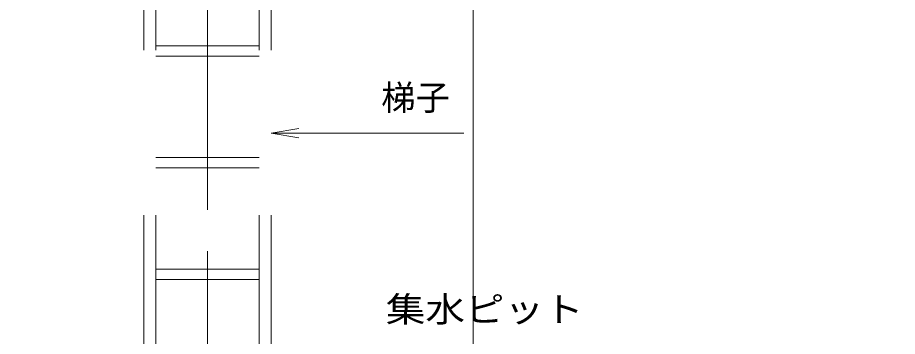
# Model space of a CAD drawing. Units: millimetres at full size; details may follow other scales. Extents: x 37600 to 71200, y 27760 to 51520.
# Drawn here: x 59621 to 62178, y 44137 to 45064 of the extents above; entities that cross this region are included whole.
import ezdxf
from ezdxf.enums import TextEntityAlignment as Align

# ---------------------------------------------------------------- set-up
doc = ezdxf.new("R2010")
doc.units = ezdxf.units.MM
doc.header["$LTSCALE"] = 80.0044
doc.linetypes.add('CHAIN', pattern=[18.5, 12, -1.5, 3.5, -1.5])
doc.linetypes.add('DASHED_SPACED', pattern=[12, 6, -6])
for name, color, linetype, lineweight in [('0_2', 4, 'Continuous', 13), ('FRP', 4, 'DASHED_SPACED', 13), ('寸法', 6, 'Continuous', 13)]:
    doc.layers.add(name, color=color, linetype=linetype, lineweight=lineweight)
doc.styles.add('ＭＳ ゴシック', font='')
doc.styles.get('ＭＳ ゴシック').set_extended_font_data('MS Gothic')

# ---------------------------------------------------------------- blocks, each defined once
blk = doc.blocks.new('open_arrow')
at = {"color": 0, "linetype": 'Continuous', "lineweight": -2}
blk.add_lwpolyline([(7.5, 1.25), (0, 0), (7.5, -1.25)], dxfattribs=at)

msp = doc.modelspace()

# ---------------------------------------------------------------- linework, layer by layer
at = {"layer": '0_2', "color": 2, "linetype": 'CHAIN'}
msp.add_line((60172.5, 46945), (60172.5, 42342.51), dxfattribs=at)
at = {"layer": '0_2', "color": 3}
for points in [[(59400, 43314), (60945, 43314), (60945, 45770), (59400, 45770)], [(62490, 43314), (60945, 43314), (60945, 45770), (62490, 45770)]]:
    msp.add_lwpolyline(points, close=True, dxfattribs=at)
at = {"layer": 'FRP'}
for p, q in [((60022.5, 43049), (60022.5, 46372.55)), ((60322.5, 43049), (60322.5, 46372.55)), ((59987.5, 43049), (59987.5, 46292.55)), ((60357.5, 43049), (60357.5, 46292.55)), ((60022.5, 44982), (60322.5, 44982)), ((60022.5, 44952), (60322.5, 44952)), ((60022.5, 44657), (60322.5, 44657)), ((60022.5, 44627), (60322.5, 44627)), ((60022.5, 44332), (60322.5, 44332)), ((60022.5, 44302), (60322.5, 44302))]:
    msp.add_line(p, q, dxfattribs=at)
at = {"layer": '寸法'}
msp.add_lwpolyline([(60357.5, 44728), (60437.5, 44728), (60917.65, 44728)], dxfattribs=at)

# ---------------------------------------------------------------- block references
at = {"layer": '寸法', "xscale": 10.7, "yscale": 10.7}
msp.add_blockref('open_arrow', (60357.5, 44728), dxfattribs=at)

# ---------------------------------------------------------------- texts
at = {"layer": '寸法', "color": 3, "style": 'ＭＳ ゴシック'}
msp.add_text('梯子', height=73.31, dxfattribs=at).set_placement((60677.5, 44868), align=Align.TOP_LEFT)
at = {"layer": '寸法', "style": 'ＭＳ ゴシック', "width": 1.15}
msp.add_text('集水ピット', height=73.31, dxfattribs=at).set_placement((60690.83, 44157), align=Align.BOTTOM_LEFT)

doc.saveas('drawing.dxf')
